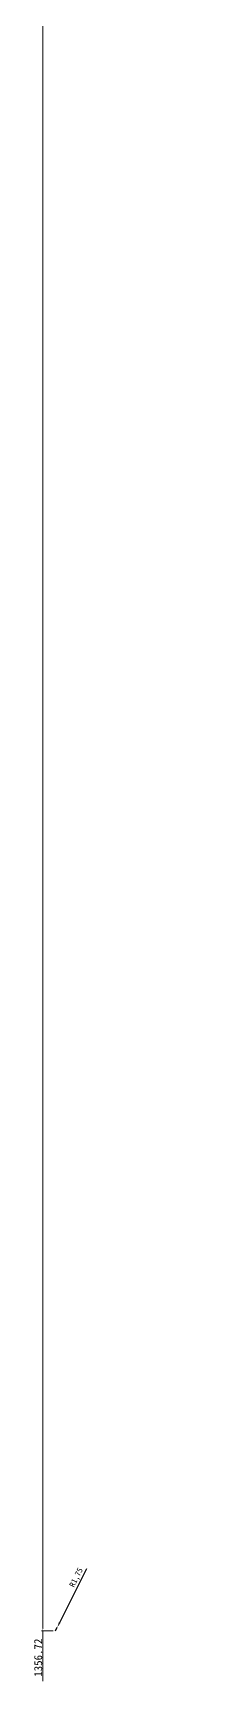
# Model space of a CAD drawing. Header units: millimetres. Extents: x 1367 to 2763, y -1119 to 322.
# Drawn here: x 2649 to 2729, y -1119 to -398 of the extents above; entities that cross this region are included whole.
import ezdxf

# ---------------------------------------------------------------- set-up
doc = ezdxf.new("R2010")
doc.units = ezdxf.units.MM
doc.header["$PDMODE"] = 2
doc.header["$PDSIZE"] = 3
doc.dimstyles.new('ISO-25', dxfattribs={"dimtxt": 2.5, "dimasz": 2.5, "dimexe": 1.25, "dimexo": 0.625, "dimtad": 1, "dimtxsty": 'Standard', "dimcen": 2.5, "dimadec": 0, "dimazin": 0, "dimtfac": 1, "dimtmove": 0, "dimatfit": 3, "dimfxl": 0, "dimarcsym": 0})
doc.dimstyles.new('ISO-25$0', dxfattribs={"dimtxt": 3.5, "dimasz": 1.5, "dimexe": 0.6, "dimexo": 1, "dimgap": 0.3, "dimtad": 1, "dimdsep": 46, "dimtxsty": 'Standard', "dimcen": 0, "dimaunit": 1, "dimadec": 0, "dimazin": 3, "dimtfac": 1, "dimtofl": 0, "dimtmove": 0, "dimatfit": 3, "dimfxl": 0, "dimlwd": 9, "dimlwe": 9, "dimarcsym": 0})

# ---------------------------------------------------------------- blocks, each defined once
blk = doc.blocks.new('*D17')
at = {"color": 0, "lineweight": 9}
for p, q in [((2728.32, 259.5), (2652.5, 259.5)), ((2653.1, 258), (2653.1, -1095.72)), ((2657.64, -1097.22), (2652.5, -1097.22)), ((2653.1, -1097.22), (2653.1, -1119.15))]:
    blk.add_line(p, q, dxfattribs=at)
at = {"color": 0}
for points in [[(2652.85, 258), (2653.35, 258), (2653.1, 259.5)], [(2652.85, -1095.72), (2653.35, -1095.72), (2653.1, -1097.22)]]:
    blk.add_solid(points, dxfattribs=at)
at = {"layer": 'Defpoints', "color": 0}
for p in [(2653.1, 259.5), (2729.32, 259.5), (2658.64, -1097.22)]:
    blk.add_point(p, dxfattribs=at)
at = {"color": 0, "insert": (2651.05, -1108.93), "char_height": 3.5, "attachment_point": 5, "rotation": 90}
blk.add_mtext('1356.72', dxfattribs=at)
blk = doc.blocks.new('*D18')
at = {"color": 0, "lineweight": -2}
for p, q in [((2672.2, -1070.04), (2660.53, -1093.42)), ((2658.64, -1097.22), (2659.42, -1095.65))]:
    blk.add_line(p, q, dxfattribs=at)
at = {"color": 0}
blk.add_solid([(2660.16, -1093.23), (2660.91, -1093.6), (2659.42, -1095.65)], dxfattribs=at)
at = {"layer": 'Defpoints', "color": 0}
for p in [(2658.64, -1097.22), (2659.42, -1095.65)]:
    blk.add_point(p, dxfattribs=at)
at = {"color": 0, "insert": (2667.88, -1073.97), "char_height": 2.5, "attachment_point": 5, "rotation": 63.48321}
blk.add_mtext('R1,75', dxfattribs=at)

msp = doc.modelspace()

# ---------------------------------------------------------------- dimensions: what is measured, and where the dimension line sits
dim = msp.add_linear_dim(base=(2653.102, 259.5), p1=(2658.637, -1097.218), p2=(2729.317, 259.5), angle=90, dimstyle='ISO-25$0')
dim.commit()
dim.dimension.update_dxf_attribs({"geometry": '*D17', "text_midpoint": (2653.102, -1108.935), "dimtype": 160})
dim = msp.add_radius_dim(center=(2658.637, -1097.218), mpoint=(2659.419, -1095.652), dimstyle='ISO-25')
dim.commit()
dim.dimension.update_dxf_attribs({"geometry": '*D18', "text_midpoint": (2669.768, -1074.91), "dimtype": 164})

doc.saveas('drawing.dxf')
